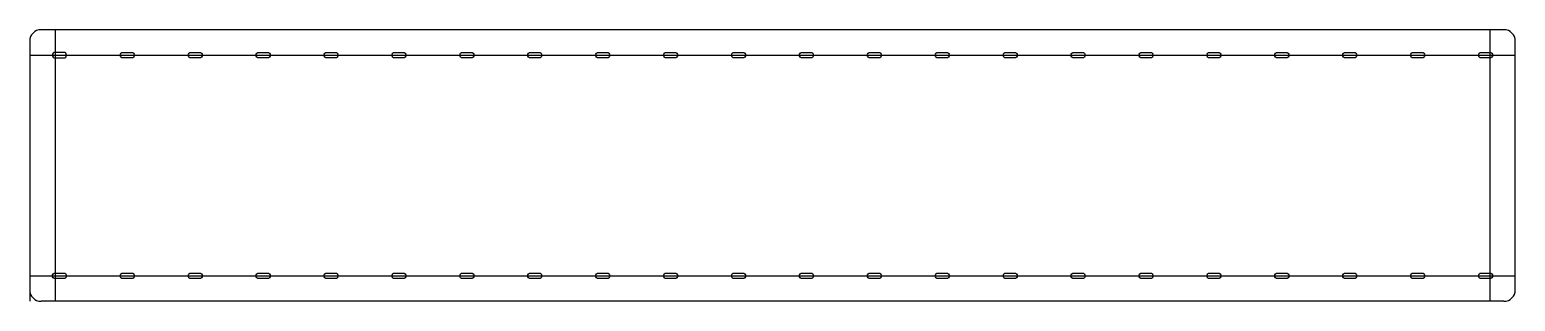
# Model space of a CAD drawing. Extents: x -262 to -131, y -39 to -15.
import ezdxf

# ---------------------------------------------------------------- set-up
doc = ezdxf.new("R2010")
doc.units = 0
doc.layers.get('0').update_dxf_attribs({"linetype": 'CONTINUOUS'})

msp = doc.modelspace()

# ---------------------------------------------------------------- linework, layer by layer
for p, q in [((-132, -15), (-261.25, -15)), ((-260, -15), (-260, -39)), ((-133.25, -15), (-133.25, -39)), ((-262.25, -16), (-262.25, -39)), ((-131, -38), (-131, -16)), ((-262.25, -17.25), (-131, -17.25)), ((-262.25, -36.75), (-131, -36.75)), ((-132, -39), (-261.25, -39))]:
    msp.add_line(p, q)
for points in [[(-259.25, -17), (-260, -17, 1), (-260, -17.5), (-259.25, -17.5, 1)], [(-254, -17.5, -1), (-254, -17), (-253.25, -17, -1), (-253.25, -17.5)], [(-248, -17.5, -1), (-248, -17), (-247.25, -17, -1), (-247.25, -17.5)], [(-242, -17.5, -1), (-242, -17), (-241.25, -17, -1), (-241.25, -17.5)], [(-236, -17.5, -1), (-236, -17), (-235.25, -17, -1), (-235.25, -17.5)], [(-230, -17.5, -1), (-230, -17), (-229.25, -17, -1), (-229.25, -17.5)], [(-224, -17.5, -1), (-224, -17), (-223.25, -17, -1), (-223.25, -17.5)], [(-218, -17.5, -1), (-218, -17), (-217.25, -17, -1), (-217.25, -17.5)], [(-212, -17.5, -1), (-212, -17), (-211.25, -17, -1), (-211.25, -17.5)], [(-206, -17.5, -1), (-206, -17), (-205.25, -17, -1), (-205.25, -17.5)], [(-200, -17.5, -1), (-200, -17), (-199.25, -17, -1), (-199.25, -17.5)], [(-194, -17.5, -1), (-194, -17), (-193.25, -17, -1), (-193.25, -17.5)], [(-188, -17.5, -1), (-188, -17), (-187.25, -17, -1), (-187.25, -17.5)], [(-182, -17.5, -1), (-182, -17), (-181.25, -17, -1), (-181.25, -17.5)], [(-176, -17.5, -1), (-176, -17), (-175.25, -17, -1), (-175.25, -17.5)], [(-170, -17.5, -1), (-170, -17), (-169.25, -17, -1), (-169.25, -17.5)], [(-164, -17.5, -1), (-164, -17), (-163.25, -17, -1), (-163.25, -17.5)], [(-158, -17.5, -1), (-158, -17), (-157.25, -17, -1), (-157.25, -17.5)], [(-152, -17.5, -1), (-152, -17), (-151.25, -17, -1), (-151.25, -17.5)], [(-146, -17.5, -1), (-146, -17), (-145.25, -17, -1), (-145.25, -17.5)], [(-140, -17.5, -1), (-140, -17), (-139.25, -17, -1), (-139.25, -17.5)], [(-134, -17.5, -1), (-134, -17), (-133.25, -17, -1), (-133.25, -17.5)], [(-260, -37, -1), (-260, -36.5), (-259.25, -36.5, -1), (-259.25, -37)], [(-253.25, -36.5, -1), (-253.25, -37), (-254, -37, -1), (-254, -36.5)], [(-247.25, -36.5, -1), (-247.25, -37), (-248, -37, -1), (-248, -36.5)], [(-241.25, -36.5, -1), (-241.25, -37), (-242, -37, -1), (-242, -36.5)], [(-235.25, -36.5, -1), (-235.25, -37), (-236, -37, -1), (-236, -36.5)], [(-229.25, -36.5, -1), (-229.25, -37), (-230, -37, -1), (-230, -36.5)], [(-223.25, -36.5, -1), (-223.25, -37), (-224, -37, -1), (-224, -36.5)], [(-217.25, -36.5, -1), (-217.25, -37), (-218, -37, -1), (-218, -36.5)], [(-211.25, -36.5, -1), (-211.25, -37), (-212, -37, -1), (-212, -36.5)], [(-205.25, -36.5, -1), (-205.25, -37), (-206, -37, -1), (-206, -36.5)], [(-199.25, -36.5, -1), (-199.25, -37), (-200, -37, -1), (-200, -36.5)], [(-193.25, -36.5, -1), (-193.25, -37), (-194, -37, -1), (-194, -36.5)], [(-187.25, -36.5, -1), (-187.25, -37), (-188, -37, -1), (-188, -36.5)], [(-181.25, -36.5, -1), (-181.25, -37), (-182, -37, -1), (-182, -36.5)], [(-175.25, -36.5, -1), (-175.25, -37), (-176, -37, -1), (-176, -36.5)], [(-169.25, -36.5, -1), (-169.25, -37), (-170, -37, -1), (-170, -36.5)], [(-163.25, -36.5, -1), (-163.25, -37), (-164, -37, -1), (-164, -36.5)], [(-157.25, -36.5, -1), (-157.25, -37), (-158, -37, -1), (-158, -36.5)], [(-151.25, -36.5, -1), (-151.25, -37), (-152, -37, -1), (-152, -36.5)], [(-145.25, -36.5, -1), (-145.25, -37), (-146, -37, -1), (-146, -36.5)], [(-139.25, -36.5, -1), (-139.25, -37), (-140, -37, -1), (-140, -36.5)], [(-133.25, -36.5, -1), (-133.25, -37), (-134, -37, -1), (-134, -36.5)]]:
    msp.add_lwpolyline(points, format="xyb", close=True)
for centre, start, end in [((-261.25, -16), 90, 180), ((-132, -16), 0, 90), ((-261.25, -38), 180, 270), ((-132, -38), -90, 0)]:
    msp.add_arc(centre, 1, start, end)

doc.saveas('drawing.dxf')
